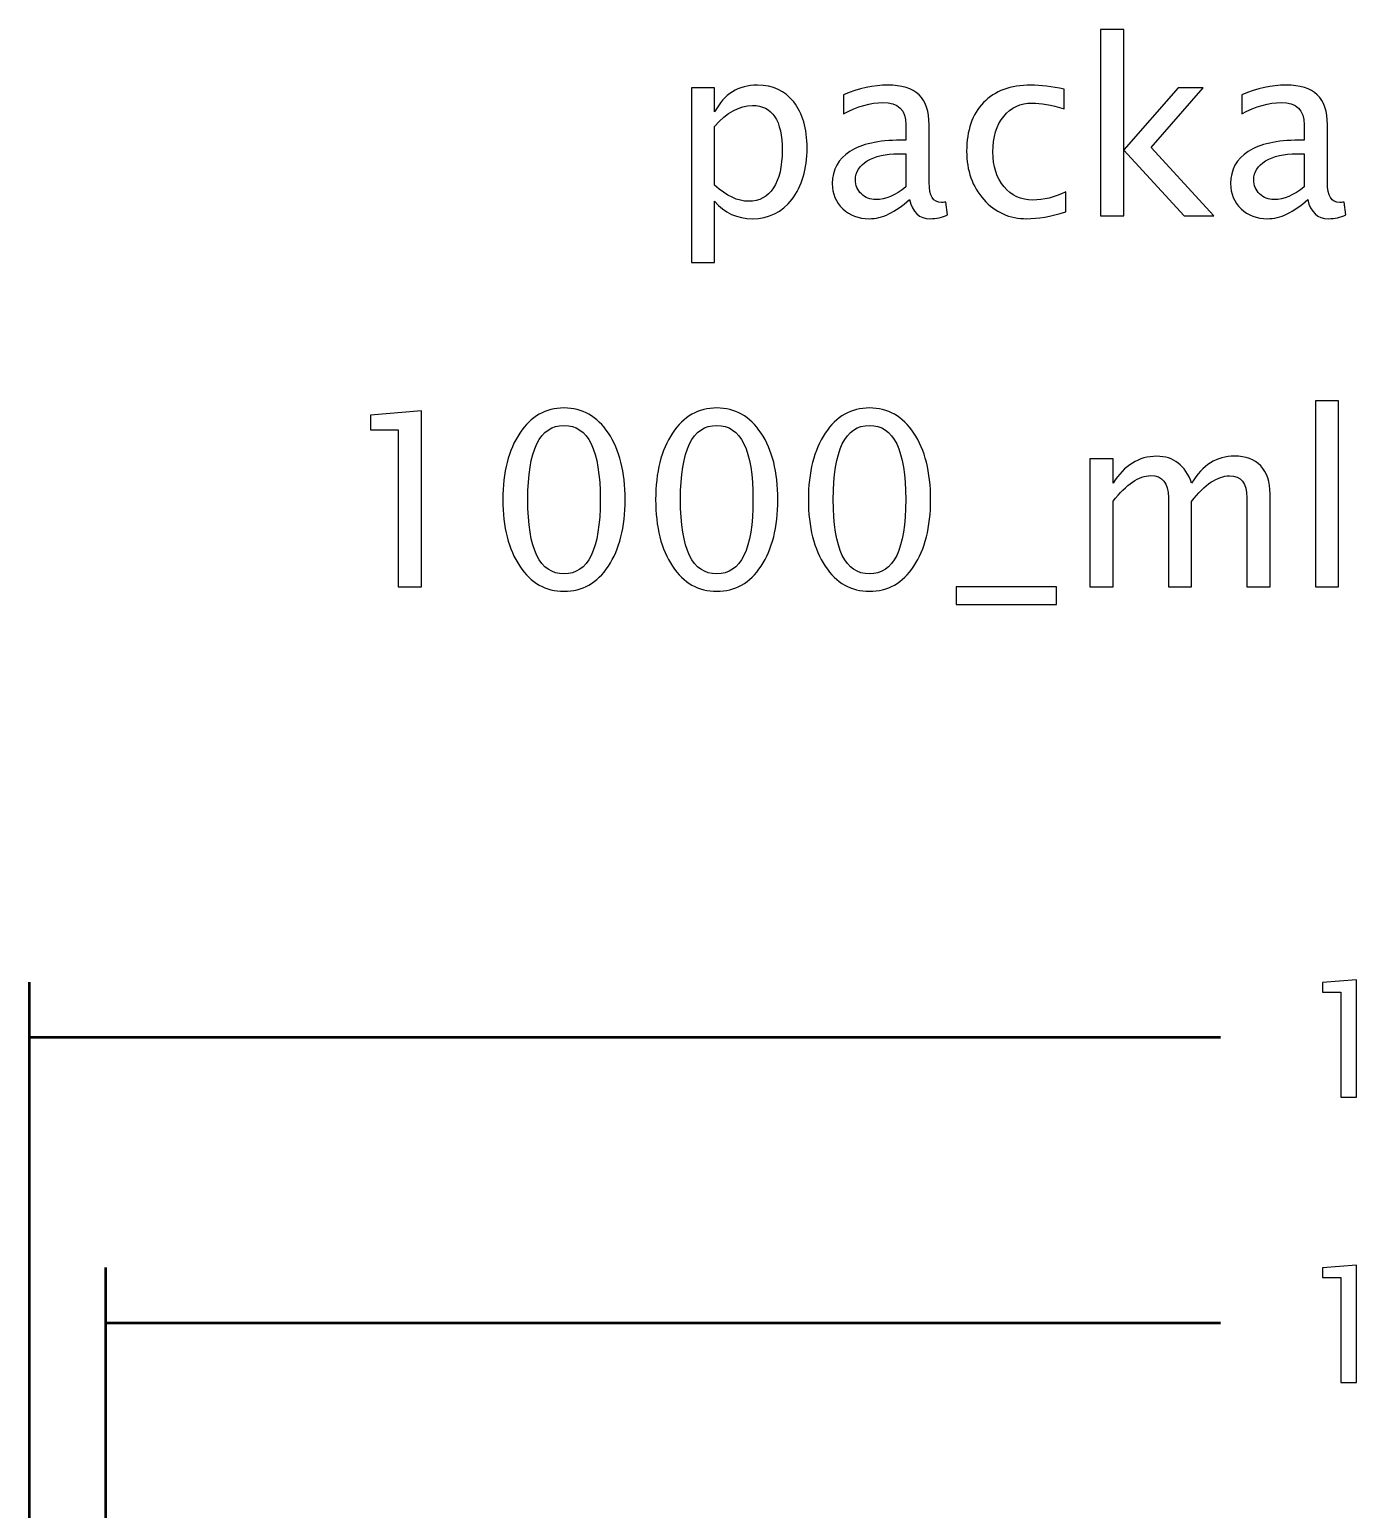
# Model space of a CAD drawing. Header units: centimetres. Extents: x -17.7 to 15.2, y -27.6 to 36.6.
# Drawn here: x -12.9 to -5.92, y 28.87 to 36.65 of the extents above; entities that cross this region are included whole.
import ezdxf

# ---------------------------------------------------------------- set-up
doc = ezdxf.new("R2010")
doc.units = ezdxf.units.CM
doc.header["$MEASUREMENT"] = 0
doc.layers.add('Layer 1', color=7, linetype='Continuous')

msp = doc.modelspace()

# ---------------------------------------------------------------- linework, layer by layer
at = {"layer": 'Layer 1'}
for points, knots in [([(-7.26981, 35.67044), (-7.26981, 35.67044), (-7.26981, 36.64961), (-7.26981, 36.64961), (-7.26981, 36.64961), (-7.26981, 36.64961), (-7.14789, 36.64961), (-7.14789, 36.64961), (-7.14789, 36.64961), (-7.14789, 36.64961), (-7.14789, 36.01694), (-7.14789, 36.01694), (-7.14789, 36.01694), (-7.14789, 36.01694), (-6.86214, 36.34354), (-6.86214, 36.34354), (-6.86214, 36.34354), (-6.86214, 36.34354), (-6.73048, 36.34354), (-6.73048, 36.34354), (-6.73048, 36.34354), (-6.73048, 36.34354), (-7.00353, 36.02943), (-7.00353, 36.02943), (-7.00353, 36.02943), (-7.00353, 36.02943), (-6.67333, 35.67044), (-6.67333, 35.67044), (-6.67333, 35.67044), (-6.67333, 35.67044), (-6.83039, 35.67044), (-6.83039, 35.67044), (-6.83039, 35.67044), (-6.83039, 35.67044), (-7.14789, 36.01567), (-7.14789, 36.01567), (-7.14789, 36.01567), (-7.14789, 36.01567), (-7.14789, 35.67044), (-7.14789, 35.67044), (-7.14789, 35.67044), (-7.14789, 35.67044), (-7.26981, 35.67044), (-7.26981, 35.67044)], [0, 0, 0, 0, 0.0833333, 0.0833333, 0.0833333, 0.0833333, 0.1666667, 0.1666667, 0.1666667, 0.1666667, 0.25, 0.25, 0.25, 0.25, 0.3333333, 0.3333333, 0.3333333, 0.3333333, 0.4166667, 0.4166667, 0.4166667, 0.4166667, 0.5, 0.5, 0.5, 0.5, 0.5833333, 0.5833333, 0.5833333, 0.5833333, 0.6666667, 0.6666667, 0.6666667, 0.6666667, 0.75, 0.75, 0.75, 0.75, 0.8333333, 0.8333333, 0.8333333, 0.8333333, 1, 1, 1, 1]), ([(-9.42076, 35.42533), (-9.42076, 35.42533), (-9.42076, 36.34354), (-9.42076, 36.34354), (-9.42076, 36.34354), (-9.42076, 36.34354), (-9.29884, 36.34354), (-9.29884, 36.34354), (-9.29884, 36.34354), (-9.29884, 36.34354), (-9.29884, 36.21633), (-9.29884, 36.21633), (-9.29884, 36.21633), (-9.24889, 36.31052), (-9.17374, 36.35751), (-9.07363, 36.35751), (-9.07363, 36.35751), (-8.99256, 36.35751), (-8.92885, 36.32809), (-8.88228, 36.26903), (-8.88228, 36.26903), (-8.83571, 36.20998), (-8.81243, 36.12933), (-8.81243, 36.0271), (-8.81243, 36.0271), (-8.81243, 35.91576), (-8.83889, 35.8258), (-8.89159, 35.75765), (-8.89159, 35.75765), (-8.9443, 35.68928), (-9.01372, 35.6552), (-9.09966, 35.6552), (-9.09966, 35.6552), (-9.17946, 35.6552), (-9.24592, 35.68568), (-9.29884, 35.74685), (-9.29884, 35.74685), (-9.29884, 35.74685), (-9.29884, 35.42533), (-9.29884, 35.42533), (-9.29884, 35.42533), (-9.29884, 35.42533), (-9.42076, 35.42533), (-9.42076, 35.42533)], [0, 0, 0, 0, 0.0833333, 0.0833333, 0.0833333, 0.0833333, 0.1666667, 0.1666667, 0.1666667, 0.1666667, 0.25, 0.25, 0.25, 0.25, 0.3333333, 0.3333333, 0.3333333, 0.3333333, 0.4166667, 0.4166667, 0.4166667, 0.4166667, 0.5, 0.5, 0.5, 0.5, 0.5833333, 0.5833333, 0.5833333, 0.5833333, 0.6666667, 0.6666667, 0.6666667, 0.6666667, 0.75, 0.75, 0.75, 0.75, 0.8333333, 0.8333333, 0.8333333, 0.8333333, 1, 1, 1, 1]), ([(-8.27459, 35.75617), (-8.34782, 35.68886), (-8.41831, 35.6552), (-8.48604, 35.6552), (-8.48604, 35.6552), (-8.54171, 35.6552), (-8.58807, 35.67256), (-8.62468, 35.70748), (-8.62468, 35.70748), (-8.66151, 35.74241), (-8.67993, 35.78643), (-8.67993, 35.83956), (-8.67993, 35.83956), (-8.67993, 35.91301), (-8.64903, 35.96953), (-8.58722, 36.0089), (-8.58722, 36.0089), (-8.52541, 36.04827), (-8.43672, 36.06795), (-8.32115, 36.06795), (-8.32115, 36.06795), (-8.32115, 36.06795), (-8.29258, 36.06795), (-8.29258, 36.06795), (-8.29258, 36.06795), (-8.29258, 36.06795), (-8.29258, 36.14902), (-8.29258, 36.14902), (-8.29258, 36.14902), (-8.29258, 36.22712), (-8.33322, 36.26607), (-8.41471, 36.26607), (-8.41471, 36.26607), (-8.47779, 36.26607), (-8.54679, 36.24617), (-8.62151, 36.20638), (-8.62151, 36.20638), (-8.62151, 36.20638), (-8.62151, 36.30671), (-8.62151, 36.30671), (-8.62151, 36.30671), (-8.53938, 36.34058), (-8.46191, 36.35751), (-8.38931, 36.35751), (-8.38931, 36.35751), (-8.31459, 36.35751), (-8.25935, 36.34058), (-8.224, 36.3065), (-8.224, 36.3065), (-8.18844, 36.27242), (-8.17066, 36.21993), (-8.17066, 36.14902), (-8.17066, 36.14902), (-8.17066, 36.14902), (-8.17066, 35.84485), (-8.17066, 35.84485), (-8.17066, 35.84485), (-8.17066, 35.77522), (-8.14928, 35.74029), (-8.10631, 35.74029), (-8.10631, 35.74029), (-8.10102, 35.74029), (-8.09319, 35.74114), (-8.08282, 35.74283), (-8.08282, 35.74283), (-8.08282, 35.74283), (-8.07414, 35.6751), (-8.07414, 35.6751), (-8.07414, 35.6751), (-8.10187, 35.66176), (-8.13235, 35.6552), (-8.16579, 35.6552), (-8.16579, 35.6552), (-8.22273, 35.6552), (-8.25892, 35.68886), (-8.27459, 35.75617)], [0, 0, 0, 0, 0.05, 0.05, 0.05, 0.05, 0.1, 0.1, 0.1, 0.1, 0.15, 0.15, 0.15, 0.15, 0.2, 0.2, 0.2, 0.2, 0.25, 0.25, 0.25, 0.25, 0.3, 0.3, 0.3, 0.3, 0.35, 0.35, 0.35, 0.35, 0.4, 0.4, 0.4, 0.4, 0.45, 0.45, 0.45, 0.45, 0.5, 0.5, 0.5, 0.5, 0.55, 0.55, 0.55, 0.55, 0.6, 0.6, 0.6, 0.6, 0.65, 0.65, 0.65, 0.65, 0.7, 0.7, 0.7, 0.7, 0.75, 0.75, 0.75, 0.75, 0.8, 0.8, 0.8, 0.8, 0.85, 0.85, 0.85, 0.85, 0.9, 0.9, 0.9, 0.9, 1, 1, 1, 1]), ([(-7.4529, 35.69076), (-7.53185, 35.66705), (-7.60001, 35.6552), (-7.65737, 35.6552), (-7.65737, 35.6552), (-7.74839, 35.6552), (-7.82374, 35.68886), (-7.88364, 35.75595), (-7.88364, 35.75595), (-7.94354, 35.82326), (-7.9736, 35.90814), (-7.9736, 36.01038), (-7.9736, 36.01038), (-7.9736, 36.1196), (-7.94397, 36.2049), (-7.8847, 36.26586), (-7.8847, 36.26586), (-7.82543, 36.32703), (-7.74267, 36.35751), (-7.63641, 36.35751), (-7.63641, 36.35751), (-7.58413, 36.35751), (-7.52529, 36.35031), (-7.46052, 36.33592), (-7.46052, 36.33592), (-7.46052, 36.33592), (-7.46052, 36.23305), (-7.46052, 36.23305), (-7.46052, 36.23305), (-7.52931, 36.25337), (-7.5854, 36.26353), (-7.62858, 36.26353), (-7.62858, 36.26353), (-7.69124, 36.26353), (-7.7414, 36.24004), (-7.77887, 36.19326), (-7.77887, 36.19326), (-7.81633, 36.14648), (-7.83517, 36.08404), (-7.83517, 36.00614), (-7.83517, 36.00614), (-7.83517, 35.93058), (-7.8157, 35.86962), (-7.77696, 35.82284), (-7.77696, 35.82284), (-7.73823, 35.77627), (-7.68764, 35.75299), (-7.62477, 35.75299), (-7.62477, 35.75299), (-7.5691, 35.75299), (-7.51195, 35.76738), (-7.4529, 35.79617), (-7.4529, 35.79617), (-7.4529, 35.79617), (-7.4529, 35.69076), (-7.4529, 35.69076)], [0, 0, 0, 0, 0.0666667, 0.0666667, 0.0666667, 0.0666667, 0.1333333, 0.1333333, 0.1333333, 0.1333333, 0.2, 0.2, 0.2, 0.2, 0.2666667, 0.2666667, 0.2666667, 0.2666667, 0.3333333, 0.3333333, 0.3333333, 0.3333333, 0.4, 0.4, 0.4, 0.4, 0.4666667, 0.4666667, 0.4666667, 0.4666667, 0.5333333, 0.5333333, 0.5333333, 0.5333333, 0.6, 0.6, 0.6, 0.6, 0.6666667, 0.6666667, 0.6666667, 0.6666667, 0.7333333, 0.7333333, 0.7333333, 0.7333333, 0.8, 0.8, 0.8, 0.8, 0.8666667, 0.8666667, 0.8666667, 0.8666667, 1, 1, 1, 1]), ([(-6.18057, 35.75617), (-6.2538, 35.68886), (-6.32429, 35.6552), (-6.39202, 35.6552), (-6.39202, 35.6552), (-6.44769, 35.6552), (-6.49405, 35.67256), (-6.53066, 35.70748), (-6.53066, 35.70748), (-6.56749, 35.74241), (-6.58591, 35.78643), (-6.58591, 35.83956), (-6.58591, 35.83956), (-6.58591, 35.91301), (-6.55501, 35.96953), (-6.4932, 36.0089), (-6.4932, 36.0089), (-6.43139, 36.04827), (-6.3427, 36.06795), (-6.22713, 36.06795), (-6.22713, 36.06795), (-6.22713, 36.06795), (-6.19856, 36.06795), (-6.19856, 36.06795), (-6.19856, 36.06795), (-6.19856, 36.06795), (-6.19856, 36.14902), (-6.19856, 36.14902), (-6.19856, 36.14902), (-6.19856, 36.22712), (-6.2392, 36.26607), (-6.32069, 36.26607), (-6.32069, 36.26607), (-6.38377, 36.26607), (-6.45277, 36.24617), (-6.52749, 36.20638), (-6.52749, 36.20638), (-6.52749, 36.20638), (-6.52749, 36.30671), (-6.52749, 36.30671), (-6.52749, 36.30671), (-6.44536, 36.34058), (-6.36789, 36.35751), (-6.29529, 36.35751), (-6.29529, 36.35751), (-6.22057, 36.35751), (-6.16533, 36.34058), (-6.12998, 36.3065), (-6.12998, 36.3065), (-6.09442, 36.27242), (-6.07664, 36.21993), (-6.07664, 36.14902), (-6.07664, 36.14902), (-6.07664, 36.14902), (-6.07664, 35.84485), (-6.07664, 35.84485), (-6.07664, 35.84485), (-6.07664, 35.77522), (-6.05526, 35.74029), (-6.01229, 35.74029), (-6.01229, 35.74029), (-6.007, 35.74029), (-5.99917, 35.74114), (-5.9888, 35.74283), (-5.9888, 35.74283), (-5.9888, 35.74283), (-5.98012, 35.6751), (-5.98012, 35.6751), (-5.98012, 35.6751), (-6.00785, 35.66176), (-6.03833, 35.6552), (-6.07177, 35.6552), (-6.07177, 35.6552), (-6.12871, 35.6552), (-6.1649, 35.68886), (-6.18057, 35.75617)], [0, 0, 0, 0, 0.05, 0.05, 0.05, 0.05, 0.1, 0.1, 0.1, 0.1, 0.15, 0.15, 0.15, 0.15, 0.2, 0.2, 0.2, 0.2, 0.25, 0.25, 0.25, 0.25, 0.3, 0.3, 0.3, 0.3, 0.35, 0.35, 0.35, 0.35, 0.4, 0.4, 0.4, 0.4, 0.45, 0.45, 0.45, 0.45, 0.5, 0.5, 0.5, 0.5, 0.55, 0.55, 0.55, 0.55, 0.6, 0.6, 0.6, 0.6, 0.65, 0.65, 0.65, 0.65, 0.7, 0.7, 0.7, 0.7, 0.75, 0.75, 0.75, 0.75, 0.8, 0.8, 0.8, 0.8, 0.85, 0.85, 0.85, 0.85, 0.9, 0.9, 0.9, 0.9, 1, 1, 1, 1]), ([(-9.29884, 35.83088), (-9.23597, 35.77479), (-9.17607, 35.74664), (-9.11913, 35.74664), (-9.11913, 35.74664), (-9.06304, 35.74664), (-9.01965, 35.77014), (-8.98917, 35.81691), (-8.98917, 35.81691), (-8.95848, 35.86369), (-8.94324, 35.92952), (-8.94324, 36.01461), (-8.94324, 36.01461), (-8.94324, 36.17209), (-8.99531, 36.25083), (-9.09945, 36.25083), (-9.09945, 36.25083), (-9.16761, 36.25083), (-9.23407, 36.214), (-9.29884, 36.14013), (-9.29884, 36.14013), (-9.29884, 36.14013), (-9.29884, 35.83088), (-9.29884, 35.83088)], [0, 0, 0, 0, 0.1428571, 0.1428571, 0.1428571, 0.1428571, 0.2857143, 0.2857143, 0.2857143, 0.2857143, 0.4285714, 0.4285714, 0.4285714, 0.4285714, 0.5714286, 0.5714286, 0.5714286, 0.5714286, 0.7142857, 0.7142857, 0.7142857, 0.7142857, 1, 1, 1, 1]), ([(-8.29258, 35.82263), (-8.29258, 35.82263), (-8.29258, 35.99556), (-8.29258, 35.99556), (-8.29258, 35.99556), (-8.29258, 35.99556), (-8.33174, 35.99683), (-8.33174, 35.99683), (-8.33174, 35.99683), (-8.39947, 35.99683), (-8.45408, 35.98434), (-8.49578, 35.95937), (-8.49578, 35.95937), (-8.53727, 35.93418), (-8.55801, 35.90095), (-8.55801, 35.85946), (-8.55801, 35.85946), (-8.55801, 35.83046), (-8.54764, 35.80591), (-8.52711, 35.7858), (-8.52711, 35.7858), (-8.50636, 35.76569), (-8.48117, 35.75553), (-8.45133, 35.75553), (-8.45133, 35.75553), (-8.40053, 35.75553), (-8.34761, 35.77797), (-8.29258, 35.82263)], [0, 0, 0, 0, 0.125, 0.125, 0.125, 0.125, 0.25, 0.25, 0.25, 0.25, 0.375, 0.375, 0.375, 0.375, 0.5, 0.5, 0.5, 0.5, 0.625, 0.625, 0.625, 0.625, 0.75, 0.75, 0.75, 0.75, 1, 1, 1, 1]), ([(-6.19856, 35.82263), (-6.19856, 35.82263), (-6.19856, 35.99556), (-6.19856, 35.99556), (-6.19856, 35.99556), (-6.19856, 35.99556), (-6.23772, 35.99683), (-6.23772, 35.99683), (-6.23772, 35.99683), (-6.30545, 35.99683), (-6.36006, 35.98434), (-6.40176, 35.95937), (-6.40176, 35.95937), (-6.44325, 35.93418), (-6.46399, 35.90095), (-6.46399, 35.85946), (-6.46399, 35.85946), (-6.46399, 35.83046), (-6.45362, 35.80591), (-6.43309, 35.7858), (-6.43309, 35.7858), (-6.41234, 35.76569), (-6.38715, 35.75553), (-6.35731, 35.75553), (-6.35731, 35.75553), (-6.30651, 35.75553), (-6.25359, 35.77797), (-6.19856, 35.82263)], [0, 0, 0, 0, 0.125, 0.125, 0.125, 0.125, 0.25, 0.25, 0.25, 0.25, 0.375, 0.375, 0.375, 0.375, 0.5, 0.5, 0.5, 0.5, 0.625, 0.625, 0.625, 0.625, 0.75, 0.75, 0.75, 0.75, 1, 1, 1, 1]), ([(-10.962, 33.71887), (-10.962, 33.71887), (-10.962, 34.54564), (-10.962, 34.54564), (-10.962, 34.54564), (-10.962, 34.54564), (-11.10805, 34.54564), (-11.10805, 34.54564), (-11.10805, 34.54564), (-11.10805, 34.54564), (-11.10805, 34.62184), (-11.10805, 34.62184), (-11.10805, 34.62184), (-11.10805, 34.62184), (-10.84008, 34.6447), (-10.84008, 34.6447), (-10.84008, 34.6447), (-10.84008, 34.6447), (-10.84008, 33.71887), (-10.84008, 33.71887), (-10.84008, 33.71887), (-10.84008, 33.71887), (-10.962, 33.71887), (-10.962, 33.71887)], [0, 0, 0, 0, 0.1428571, 0.1428571, 0.1428571, 0.1428571, 0.2857143, 0.2857143, 0.2857143, 0.2857143, 0.4285714, 0.4285714, 0.4285714, 0.4285714, 0.5714286, 0.5714286, 0.5714286, 0.5714286, 0.7142857, 0.7142857, 0.7142857, 0.7142857, 1, 1, 1, 1]), ([(-10.09036, 33.69601), (-10.18667, 33.69601), (-10.26435, 33.74025), (-10.32319, 33.82851), (-10.32319, 33.82851), (-10.38225, 33.91678), (-10.41167, 34.0332), (-10.41167, 34.17798), (-10.41167, 34.17798), (-10.41167, 34.32276), (-10.38225, 34.43917), (-10.32319, 34.52744), (-10.32319, 34.52744), (-10.26435, 34.6157), (-10.18667, 34.65994), (-10.09036, 34.65994), (-10.09036, 34.65994), (-9.99363, 34.65994), (-9.91595, 34.61591), (-9.8571, 34.52786), (-9.8571, 34.52786), (-9.79847, 34.43981), (-9.76905, 34.32318), (-9.76905, 34.17798), (-9.76905, 34.17798), (-9.76905, 34.0332), (-9.79847, 33.91678), (-9.8571, 33.82851), (-9.8571, 33.82851), (-9.91595, 33.74025), (-9.99363, 33.69601), (-10.09036, 33.69601)], [0, 0, 0, 0, 0.1111111, 0.1111111, 0.1111111, 0.1111111, 0.2222222, 0.2222222, 0.2222222, 0.2222222, 0.3333333, 0.3333333, 0.3333333, 0.3333333, 0.4444444, 0.4444444, 0.4444444, 0.4444444, 0.5555556, 0.5555556, 0.5555556, 0.5555556, 0.6666667, 0.6666667, 0.6666667, 0.6666667, 0.7777778, 0.7777778, 0.7777778, 0.7777778, 1, 1, 1, 1]), ([(-9.2873, 33.69601), (-9.38361, 33.69601), (-9.46129, 33.74025), (-9.52013, 33.82851), (-9.52013, 33.82851), (-9.57919, 33.91678), (-9.60861, 34.0332), (-9.60861, 34.17798), (-9.60861, 34.17798), (-9.60861, 34.32276), (-9.57919, 34.43917), (-9.52013, 34.52744), (-9.52013, 34.52744), (-9.46129, 34.6157), (-9.38361, 34.65994), (-9.2873, 34.65994), (-9.2873, 34.65994), (-9.19057, 34.65994), (-9.11289, 34.61591), (-9.05404, 34.52786), (-9.05404, 34.52786), (-8.99541, 34.43981), (-8.96599, 34.32318), (-8.96599, 34.17798), (-8.96599, 34.17798), (-8.96599, 34.0332), (-8.99541, 33.91678), (-9.05404, 33.82851), (-9.05404, 33.82851), (-9.11289, 33.74025), (-9.19057, 33.69601), (-9.2873, 33.69601)], [0, 0, 0, 0, 0.1111111, 0.1111111, 0.1111111, 0.1111111, 0.2222222, 0.2222222, 0.2222222, 0.2222222, 0.3333333, 0.3333333, 0.3333333, 0.3333333, 0.4444444, 0.4444444, 0.4444444, 0.4444444, 0.5555556, 0.5555556, 0.5555556, 0.5555556, 0.6666667, 0.6666667, 0.6666667, 0.6666667, 0.7777778, 0.7777778, 0.7777778, 0.7777778, 1, 1, 1, 1]), ([(-8.48424, 33.69601), (-8.58055, 33.69601), (-8.65823, 33.74025), (-8.71707, 33.82851), (-8.71707, 33.82851), (-8.77613, 33.91678), (-8.80555, 34.0332), (-8.80555, 34.17798), (-8.80555, 34.17798), (-8.80555, 34.32276), (-8.77613, 34.43917), (-8.71707, 34.52744), (-8.71707, 34.52744), (-8.65823, 34.6157), (-8.58055, 34.65994), (-8.48424, 34.65994), (-8.48424, 34.65994), (-8.38751, 34.65994), (-8.30983, 34.61591), (-8.25098, 34.52786), (-8.25098, 34.52786), (-8.19235, 34.43981), (-8.16293, 34.32318), (-8.16293, 34.17798), (-8.16293, 34.17798), (-8.16293, 34.0332), (-8.19235, 33.91678), (-8.25098, 33.82851), (-8.25098, 33.82851), (-8.30983, 33.74025), (-8.38751, 33.69601), (-8.48424, 33.69601)], [0, 0, 0, 0, 0.1111111, 0.1111111, 0.1111111, 0.1111111, 0.2222222, 0.2222222, 0.2222222, 0.2222222, 0.3333333, 0.3333333, 0.3333333, 0.3333333, 0.4444444, 0.4444444, 0.4444444, 0.4444444, 0.5555556, 0.5555556, 0.5555556, 0.5555556, 0.6666667, 0.6666667, 0.6666667, 0.6666667, 0.7777778, 0.7777778, 0.7777778, 0.7777778, 1, 1, 1, 1]), ([(-6.13982, 33.71887), (-6.13982, 33.71887), (-6.13982, 34.69804), (-6.13982, 34.69804), (-6.13982, 34.69804), (-6.13982, 34.69804), (-6.0179, 34.69804), (-6.0179, 34.69804), (-6.0179, 34.69804), (-6.0179, 34.69804), (-6.0179, 33.71887), (-6.0179, 33.71887), (-6.0179, 33.71887), (-6.0179, 33.71887), (-6.13982, 33.71887), (-6.13982, 33.71887)], [0, 0, 0, 0, 0.2, 0.2, 0.2, 0.2, 0.4, 0.4, 0.4, 0.4, 0.6, 0.6, 0.6, 0.6, 1, 1, 1, 1]), ([(-10.09057, 33.78745), (-9.96336, 33.78745), (-9.89986, 33.91763), (-9.89986, 34.17798), (-9.89986, 34.17798), (-9.89986, 34.43833), (-9.96336, 34.5685), (-10.09057, 34.5685), (-10.09057, 34.5685), (-10.21736, 34.5685), (-10.28086, 34.43833), (-10.28086, 34.17798), (-10.28086, 34.17798), (-10.28086, 33.91763), (-10.21736, 33.78745), (-10.09057, 33.78745)], [0, 0, 0, 0, 0.2, 0.2, 0.2, 0.2, 0.4, 0.4, 0.4, 0.4, 0.6, 0.6, 0.6, 0.6, 1, 1, 1, 1]), ([(-9.28751, 33.78745), (-9.1603, 33.78745), (-9.0968, 33.91763), (-9.0968, 34.17798), (-9.0968, 34.17798), (-9.0968, 34.43833), (-9.1603, 34.5685), (-9.28751, 34.5685), (-9.28751, 34.5685), (-9.4143, 34.5685), (-9.4778, 34.43833), (-9.4778, 34.17798), (-9.4778, 34.17798), (-9.4778, 33.91763), (-9.4143, 33.78745), (-9.28751, 33.78745)], [0, 0, 0, 0, 0.2, 0.2, 0.2, 0.2, 0.4, 0.4, 0.4, 0.4, 0.6, 0.6, 0.6, 0.6, 1, 1, 1, 1]), ([(-8.48445, 33.78745), (-8.35724, 33.78745), (-8.29374, 33.91763), (-8.29374, 34.17798), (-8.29374, 34.17798), (-8.29374, 34.43833), (-8.35724, 34.5685), (-8.48445, 34.5685), (-8.48445, 34.5685), (-8.61124, 34.5685), (-8.67474, 34.43833), (-8.67474, 34.17798), (-8.67474, 34.17798), (-8.67474, 33.91763), (-8.61124, 33.78745), (-8.48445, 33.78745)], [0, 0, 0, 0, 0.2, 0.2, 0.2, 0.2, 0.4, 0.4, 0.4, 0.4, 0.6, 0.6, 0.6, 0.6, 1, 1, 1, 1]), ([(-7.32558, 33.71887), (-7.32558, 33.71887), (-7.32558, 34.39197), (-7.32558, 34.39197), (-7.32558, 34.39197), (-7.32558, 34.39197), (-7.20366, 34.39197), (-7.20366, 34.39197), (-7.20366, 34.39197), (-7.20366, 34.39197), (-7.20366, 34.26476), (-7.20366, 34.26476), (-7.20366, 34.26476), (-7.14418, 34.35895), (-7.06798, 34.40594), (-6.97464, 34.40594), (-6.97464, 34.40594), (-6.88468, 34.40594), (-6.82351, 34.35895), (-6.79091, 34.26476), (-6.79091, 34.26476), (-6.73312, 34.3598), (-6.65777, 34.40721), (-6.56527, 34.40721), (-6.56527, 34.40721), (-6.50622, 34.40721), (-6.46029, 34.38985), (-6.42748, 34.35493), (-6.42748, 34.35493), (-6.39467, 34.32), (-6.37816, 34.27111), (-6.37816, 34.20824), (-6.37816, 34.20824), (-6.37816, 34.20824), (-6.37816, 33.71887), (-6.37816, 33.71887), (-6.37816, 33.71887), (-6.37816, 33.71887), (-6.50008, 33.71887), (-6.50008, 33.71887), (-6.50008, 33.71887), (-6.50008, 33.71887), (-6.50008, 34.18814), (-6.50008, 34.18814), (-6.50008, 34.18814), (-6.50008, 34.26476), (-6.53056, 34.30307), (-6.59152, 34.30307), (-6.59152, 34.30307), (-6.65481, 34.30307), (-6.72127, 34.25841), (-6.79091, 34.16887), (-6.79091, 34.16887), (-6.79091, 34.16887), (-6.79091, 33.71887), (-6.79091, 33.71887), (-6.79091, 33.71887), (-6.79091, 33.71887), (-6.91283, 33.71887), (-6.91283, 33.71887), (-6.91283, 33.71887), (-6.91283, 33.71887), (-6.91283, 34.18856), (-6.91283, 34.18856), (-6.91283, 34.18856), (-6.91283, 34.26582), (-6.94373, 34.30434), (-7.00575, 34.30434), (-7.00575, 34.30434), (-7.06735, 34.30434), (-7.13339, 34.25947), (-7.20366, 34.16951), (-7.20366, 34.16951), (-7.20366, 34.16951), (-7.20366, 33.71887), (-7.20366, 33.71887), (-7.20366, 33.71887), (-7.20366, 33.71887), (-7.32558, 33.71887), (-7.32558, 33.71887)], [0, 0, 0, 0, 0.047619, 0.047619, 0.047619, 0.047619, 0.0952381, 0.0952381, 0.0952381, 0.0952381, 0.1428571, 0.1428571, 0.1428571, 0.1428571, 0.1904762, 0.1904762, 0.1904762, 0.1904762, 0.2380952, 0.2380952, 0.2380952, 0.2380952, 0.2857143, 0.2857143, 0.2857143, 0.2857143, 0.3333333, 0.3333333, 0.3333333, 0.3333333, 0.3809524, 0.3809524, 0.3809524, 0.3809524, 0.4285714, 0.4285714, 0.4285714, 0.4285714, 0.4761905, 0.4761905, 0.4761905, 0.4761905, 0.5238095, 0.5238095, 0.5238095, 0.5238095, 0.5714286, 0.5714286, 0.5714286, 0.5714286, 0.6190476, 0.6190476, 0.6190476, 0.6190476, 0.6666667, 0.6666667, 0.6666667, 0.6666667, 0.7142857, 0.7142857, 0.7142857, 0.7142857, 0.7619048, 0.7619048, 0.7619048, 0.7619048, 0.8095238, 0.8095238, 0.8095238, 0.8095238, 0.8571429, 0.8571429, 0.8571429, 0.8571429, 0.9047619, 0.9047619, 0.9047619, 0.9047619, 1, 1, 1, 1]), ([(-8.02916, 33.62743), (-8.02916, 33.62743), (-8.02916, 33.71887), (-8.02916, 33.71887), (-8.02916, 33.71887), (-8.02916, 33.71887), (-7.50084, 33.71887), (-7.50084, 33.71887), (-7.50084, 33.71887), (-7.50084, 33.71887), (-7.50084, 33.62743), (-7.50084, 33.62743), (-7.50084, 33.62743), (-7.50084, 33.62743), (-8.02916, 33.62743), (-8.02916, 33.62743)], [0, 0, 0, 0, 0.2, 0.2, 0.2, 0.2, 0.4, 0.4, 0.4, 0.4, 0.6, 0.6, 0.6, 0.6, 1, 1, 1, 1]), ([(-6.00567, 31.03631), (-6.00567, 31.03631), (-6.00567, 31.58749), (-6.00567, 31.58749), (-6.00567, 31.58749), (-6.00567, 31.58749), (-6.10304, 31.58749), (-6.10304, 31.58749), (-6.10304, 31.58749), (-6.10304, 31.58749), (-6.10304, 31.63829), (-6.10304, 31.63829), (-6.10304, 31.63829), (-6.10304, 31.63829), (-5.92439, 31.65353), (-5.92439, 31.65353), (-5.92439, 31.65353), (-5.92439, 31.65353), (-5.92439, 31.03631), (-5.92439, 31.03631), (-5.92439, 31.03631), (-5.92439, 31.03631), (-6.00567, 31.03631), (-6.00567, 31.03631)], [0, 0, 0, 0, 0.1428571, 0.1428571, 0.1428571, 0.1428571, 0.2857143, 0.2857143, 0.2857143, 0.2857143, 0.4285714, 0.4285714, 0.4285714, 0.4285714, 0.5714286, 0.5714286, 0.5714286, 0.5714286, 0.7142857, 0.7142857, 0.7142857, 0.7142857, 1, 1, 1, 1]), ([(-6.00567, 29.53631), (-6.00567, 29.53631), (-6.00567, 30.08749), (-6.00567, 30.08749), (-6.00567, 30.08749), (-6.00567, 30.08749), (-6.10304, 30.08749), (-6.10304, 30.08749), (-6.10304, 30.08749), (-6.10304, 30.08749), (-6.10304, 30.13829), (-6.10304, 30.13829), (-6.10304, 30.13829), (-6.10304, 30.13829), (-5.92439, 30.15353), (-5.92439, 30.15353), (-5.92439, 30.15353), (-5.92439, 30.15353), (-5.92439, 29.53631), (-5.92439, 29.53631), (-5.92439, 29.53631), (-5.92439, 29.53631), (-6.00567, 29.53631), (-6.00567, 29.53631)], [0, 0, 0, 0, 0.1428571, 0.1428571, 0.1428571, 0.1428571, 0.2857143, 0.2857143, 0.2857143, 0.2857143, 0.4285714, 0.4285714, 0.4285714, 0.4285714, 0.5714286, 0.5714286, 0.5714286, 0.5714286, 0.7142857, 0.7142857, 0.7142857, 0.7142857, 1, 1, 1, 1])]:
    msp.add_open_spline(points, degree=3, knots=knots, dxfattribs=at)
at = {"layer": 'Layer 1', "lineweight": 53}
for points in [[(-12.9, 25.14106), (-12.9, 25.14106), (-12.9, 31.64106), (-12.9, 31.64106)], [(-6.63948, 31.35), (-6.63948, 31.35), (-12.9, 31.35), (-12.9, 31.35)], [(-12.5, 25.14106), (-12.5, 25.14106), (-12.5, 30.14106), (-12.5, 30.14106)], [(-12.5, 29.85), (-12.5, 29.85), (-6.63948, 29.85), (-6.63948, 29.85)]]:
    msp.add_open_spline(points, degree=3, dxfattribs=at)

doc.saveas('drawing.dxf')
